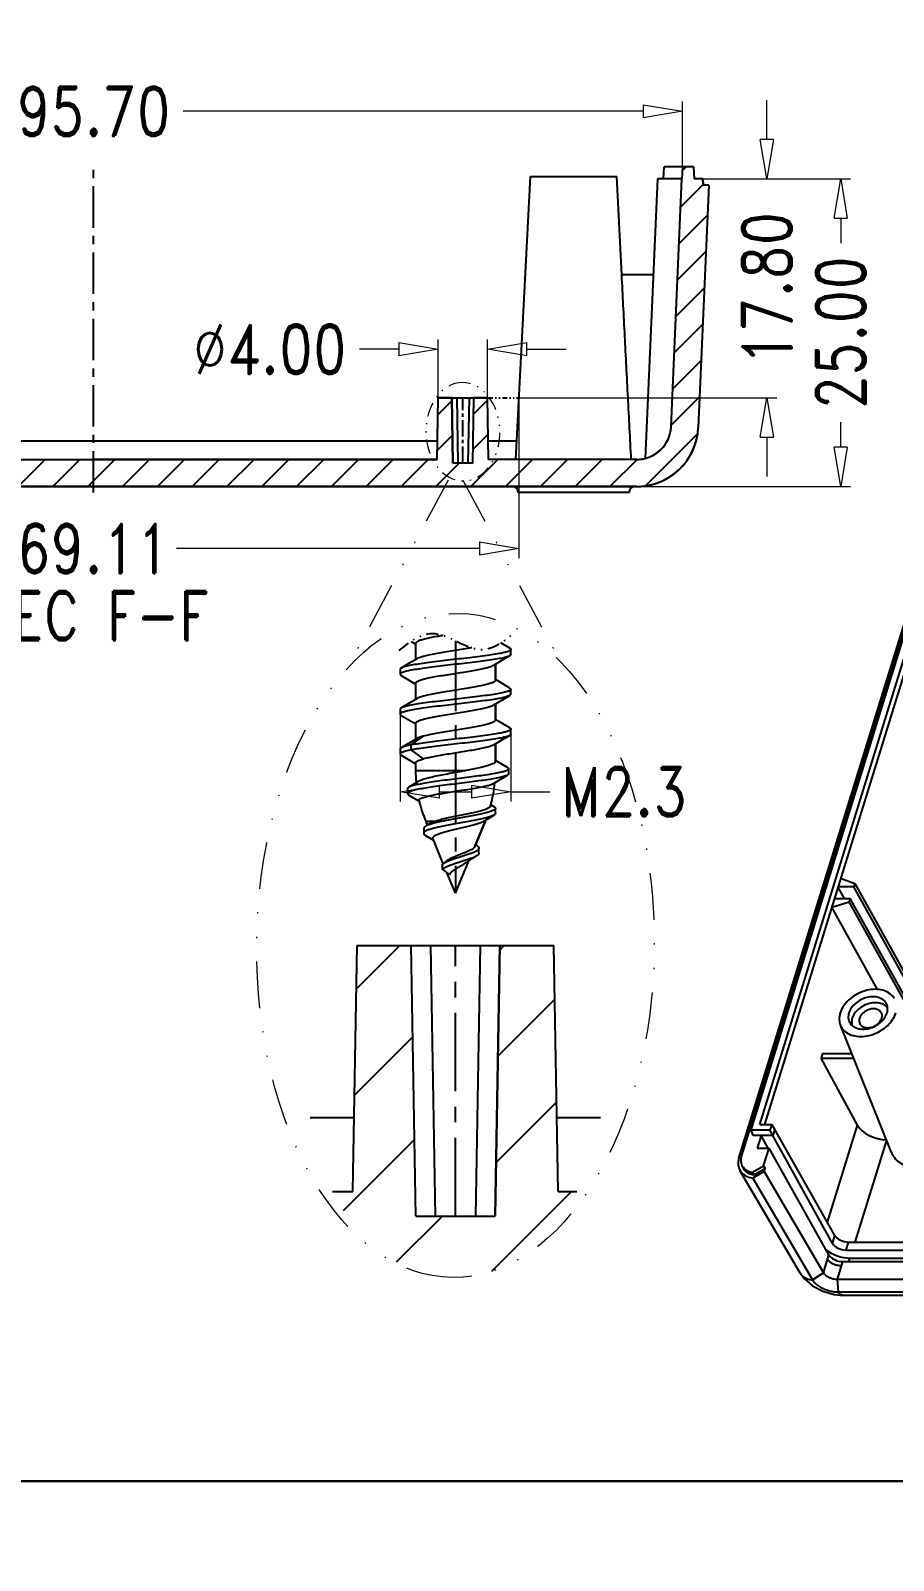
# Model space of a CAD drawing. Header units: millimetres. Extents: x 780 to 1231, y 190 to 834.
# Drawn here: x 1073.1 to 1143.2, y 505.5 to 629.8 of the extents above; entities that cross this region are included whole.
import ezdxf
from ezdxf.enums import TextEntityAlignment as Align

# ---------------------------------------------------------------- set-up
doc = ezdxf.new("R2010")
doc.units = ezdxf.units.MM
doc.linetypes.add('CENTER', pattern=[50.8, 31.75, -6.35, 6.35, -6.35])
doc.linetypes.add('DIVIDE', pattern=[31.75, 12.7, -6.35, 0, -6.35, 0, -6.35])
doc.layers.add('06___PRT_ALL_SURFS', color=7, linetype='Continuous')
doc.layers.add('dim', color=3, linetype='Continuous', lineweight=9)
doc.layers.add('hatch', color=56, linetype='Continuous', lineweight=9)
doc.styles.add('LongTou', font='romand.shx', dxfattribs={"width": 0.8, "bigfont": 'whgdtxt.shx'})
doc.dimstyles.new('YanXiu', dxfattribs={"dimtxt": 2.5, "dimasz": 2.2, "dimexe": 1, "dimexo": 0, "dimgap": 0.66, "dimtad": 0, "dimzin": 1, "dimdsep": 46, "dimtxsty": 'LongTou', "dimblk": 'CLOSEDBLANK', "dimcen": 0, "dimclrd": 256, "dimclre": 131, "dimclrt": 42, "dimazin": 0, "dimtfac": 1, "dimtofl": 0, "dimtmove": 0, "dimatfit": 3, "dimldrblk": 'CLOSEDBLANK', "dimfxl": 1, "dimlwd": 5, "dimlwe": 5, "dimarcsym": 0})

# ---------------------------------------------------------------- blocks, each defined once
blk = doc.blocks.new('_ClosedBlank')
at = {"color": 0, "linetype": 'ByBlock', "lineweight": -2}
for p, q in [((-1, 0.167), (0, 0)), ((-1, 0.167), (-1, -0.167)), ((0, 0), (-1, -0.167))]:
    blk.add_line(p, q, dxfattribs=at)
blk = doc.blocks.new('*D385')
at = {"layer": 'Defpoints', "color": 0}
for p in [(16.74, -276.65), (1.79, -294.45), (21.93, -294.45)]:
    blk.add_point(p, dxfattribs=at)
at = {"layer": 'dim', "lineweight": 5}
for p, q in [((21.93, -273.45), (21.93, -270.25)), ((21.93, -297.65), (21.93, -300.85))]:
    blk.add_line(p, q, dxfattribs=at)
at = {"layer": 'dim', "color": 131, "lineweight": 5}
for p, q in [((16.74, -276.65), (22.73, -276.65)), ((1.79, -294.45), (22.73, -294.45))]:
    blk.add_line(p, q, dxfattribs=at)
at = {"layer": 'dim', "lineweight": 5, "xscale": 3.2, "yscale": 3.2, "zscale": 3.2}
for p, rotation in [((21.93, -276.65), 270), ((21.93, -294.45), 90)]:
    blk.add_blockref('_ClosedBlank', p, dxfattribs=dict(at, rotation=rotation))
at = {"layer": 'dim', "color": 42, "insert": (21.93, -285.55), "char_height": 4, "attachment_point": 5, "rotation": 90, "style": 'LongTou'}
blk.add_mtext('17.80', dxfattribs=at)
blk = doc.blocks.new('*D386')
at = {"layer": 'Defpoints', "color": 0}
for p in [(16.74, -276.65), (11.36, -301.65), (27.93, -301.65)]:
    blk.add_point(p, dxfattribs=at)
at = {"layer": 'dim', "color": 131, "lineweight": 5}
for p, q in [((16.74, -276.65), (28.73, -276.65)), ((11.36, -301.65), (28.73, -301.65))]:
    blk.add_line(p, q, dxfattribs=at)
at = {"layer": 'dim', "lineweight": 5}
for p, q in [((27.93, -279.85), (27.93, -281.88)), ((27.93, -298.45), (27.93, -296.43))]:
    blk.add_line(p, q, dxfattribs=at)
at = {"layer": 'dim', "lineweight": 5, "xscale": 3.2, "yscale": 3.2, "zscale": 3.2}
for p, rotation in [((27.93, -276.65), 90), ((27.93, -301.65), 270)]:
    blk.add_blockref('_ClosedBlank', p, dxfattribs=dict(at, rotation=rotation))
at = {"layer": 'dim', "color": 42, "insert": (27.93, -289.15), "char_height": 4, "attachment_point": 5, "rotation": 90, "style": 'LongTou'}
blk.add_mtext('25.00', dxfattribs=at)
blk = doc.blocks.new('*D384')
at = {"layer": 'Defpoints', "color": 0}
for p in [(15.09, -271.15), (-80.61, -275.65), (15.09, -275.65)]:
    blk.add_point(p, dxfattribs=at)
at = {"layer": 'dim', "color": 131, "lineweight": 5}
for p, q in [((-80.61, -275.65), (-80.61, -270.35)), ((15.09, -275.65), (15.09, -270.35))]:
    blk.add_line(p, q, dxfattribs=at)
at = {"layer": 'dim', "lineweight": 5}
for p, q in [((-77.41, -271.15), (-40.04, -271.15)), ((11.89, -271.15), (-25.49, -271.15))]:
    blk.add_line(p, q, dxfattribs=at)
at = {"layer": 'dim', "lineweight": 5, "xscale": 3.2, "yscale": 3.2, "zscale": 3.2, "rotation": 180}
blk.add_blockref('_ClosedBlank', (-80.61, -271.15), dxfattribs=at)
at = {"layer": 'dim', "lineweight": 5, "xscale": 3.2, "yscale": 3.2, "zscale": 3.2}
blk.add_blockref('_ClosedBlank', (15.09, -271.15), dxfattribs=at)
at = {"layer": 'dim', "color": 42, "insert": (-32.76, -271.15), "char_height": 4, "attachment_point": 5, "style": 'LongTou'}
blk.add_mtext('95.70', dxfattribs=at)
blk = doc.blocks.new('*D383')
at = {"layer": 'Defpoints', "color": 0}
for p in [(-67.32, -294.45), (1.79, -294.45), (1.79, -306.69)]:
    blk.add_point(p, dxfattribs=at)
at = {"layer": 'dim', "color": 131, "lineweight": 5}
for p, q in [((-67.32, -294.45), (-67.32, -307.49)), ((1.79, -294.45), (1.79, -307.49))]:
    blk.add_line(p, q, dxfattribs=at)
at = {"layer": 'dim', "lineweight": 5}
for p, q in [((-64.12, -306.69), (-39.5, -306.69)), ((-1.41, -306.69), (-26.02, -306.69))]:
    blk.add_line(p, q, dxfattribs=at)
at = {"layer": 'dim', "lineweight": 5, "xscale": 3.2, "yscale": 3.2, "zscale": 3.2, "rotation": 180}
blk.add_blockref('_ClosedBlank', (-67.32, -306.69), dxfattribs=at)
at = {"layer": 'dim', "lineweight": 5, "xscale": 3.2, "yscale": 3.2, "zscale": 3.2}
blk.add_blockref('_ClosedBlank', (1.79, -306.69), dxfattribs=at)
at = {"layer": 'dim', "color": 42, "insert": (-32.76, -306.69), "char_height": 4, "attachment_point": 5, "style": 'LongTou'}
blk.add_mtext('69.11', dxfattribs=at)
blk = doc.blocks.new('*D380')
at = {"layer": 'Defpoints', "color": 0}
for p in [(-0.76, -290.49), (-4.76, -294.45), (-0.76, -294.45)]:
    blk.add_point(p, dxfattribs=at)
at = {"layer": 'dim', "color": 131, "lineweight": 5}
for p, q in [((-4.76, -294.45), (-4.76, -289.69)), ((-0.76, -294.45), (-0.76, -289.69))]:
    blk.add_line(p, q, dxfattribs=at)
at = {"layer": 'dim', "lineweight": 5}
for p, q in [((-7.96, -290.49), (-11.16, -290.49)), ((2.44, -290.49), (5.64, -290.49))]:
    blk.add_line(p, q, dxfattribs=at)
at = {"layer": 'dim', "lineweight": 5, "xscale": 3.2, "yscale": 3.2, "zscale": 3.2}
blk.add_blockref('_ClosedBlank', (-4.76, -290.49), dxfattribs=at)
at = {"layer": 'dim', "lineweight": 5, "xscale": 3.2, "yscale": 3.2, "zscale": 3.2, "rotation": 180}
blk.add_blockref('_ClosedBlank', (-0.76, -290.49), dxfattribs=at)
at = {"layer": 'dim', "color": 42, "insert": (-18.44, -290.49), "char_height": 4, "attachment_point": 5, "style": 'LongTou'}
blk.add_mtext('%%c4.00', dxfattribs=at)
blk = doc.blocks.new('*u313')
at = {"color": 7}
for p, q in [((-67.79, -55.07), (-29.55, 68.67)), ((-29.26, 69), (-67.5, -54.77)), ((-66.38, -51.78), (-29.6, 67.24)), ((-65.36, -51.14), (-28.97, 66.6)), ((-28.63, 65.94), (-64.81, -51.14)), ((-55.98, -22.54), (-54.33, -23.17)), ((-55.55, -24.89), (-56.29, -23.56)), ((-54.45, -23.56), (-56.29, -23.56)), ((-54.33, -23.17), (-54.45, -23.56)), ((-46.6, -37.68), (-54.45, -23.56)), ((-54.33, -23.17), (-46.48, -37.29)), ((-57.02, -25.91), (-54.98, -25.28)), ((-51.7, -35.48), (-57.02, -25.91)), ((-56.7, -24.89), (-54.86, -24.89)), ((-54.86, -24.89), (-54.98, -25.28)), ((-47.14, -39.4), (-54.98, -25.28)), ((-47.02, -39.01), (-54.86, -24.89)), ((-50.09, -54.4), (-56.01, -39.61)), ((-58.08, -42.9), (-58.24, -43.45)), ((-54.03, -51.24), (-58.24, -43.45)), ((-58.24, -43.45), (-54.48, -43.45)), ((-58.08, -42.9), (-54.7, -42.9)), ((-65.36, -51.14), (-63.98, -51.14)), ((-63.98, -51.14), (-64.18, -51.78)), ((-63.61, -51.72), (-63.98, -51.14)), ((-57.51, -62.51), (-54.03, -51.24)), ((-66.14, -52.44), (-66.38, -51.78)), ((-66.38, -51.78), (-64.18, -51.78)), ((-63.84, -52.44), (-66.14, -52.44)), ((-65.22, -52.44), (-65.67, -53.89)), ((-64.41, -53.89), (-65.22, -52.44)), ((-63.84, -52.44), (-64.18, -51.78)), ((-63.61, -51.72), (-63.84, -52.44)), ((-56.93, -64.96), (-63.84, -52.44)), ((-56.65, -64.05), (-63.61, -51.72)), ((-50.66, -52.98), (-54.32, -64.81)), ((-65.67, -53.89), (-64.29, -53.89)), ((-64.92, -55.94), (-64.29, -53.89)), ((-57.34, -66.31), (-64.29, -53.89)), ((-60.72, -68.36), (-67.67, -56.5)), ((-66.22, -56.7), (-64.92, -55.94)), ((-66.22, -56.7), (-66.07, -57.03)), ((-64.86, -56.62), (-66.16, -57.4)), ((-64.75, -56.26), (-66.07, -57.03)), ((-64.92, -55.94), (-64.75, -56.26)), ((-64.86, -56.62), (-64.75, -56.26)), ((-64.86, -56.62), (-57.98, -68.38)), ((-66.16, -57.4), (-59.26, -69.2)), ((-56.93, -64.96), (-56.65, -64.05)), ((-55.35, -65.74), (-55.07, -64.81)), ((-55.35, -65.74), (24.5, -65.74)), ((-55.07, -64.81), (24.08, -64.81)), ((-57.98, -68.38), (-57.34, -66.31)), ((-57.97, -68.4), (-57.49, -66.83)), ((-55.77, -67.08), (-56.4, -69.11)), ((-55.77, -67.08), (25.11, -67.08)), ((-55.02, -67.08), (-54.9, -66.67)), ((-54.9, -66.67), (24.93, -66.67)), ((-57.98, -68.38), (-59.26, -69.2)), ((-59.26, -69.2), (-59.24, -69.23)), ((-57.97, -68.39), (-59.24, -69.23)), ((-57.98, -68.38), (-57.97, -68.4)), ((-56.4, -69.11), (24.89, -69.11)), ((-56.4, -69.11), (-56.28, -70.6)), ((-56.74, -70.91), (-55.7, -71)), ((-56.28, -70.6), (25, -70.6)), ((25.58, -71), (-55.7, -71))]:
    blk.add_line(p, q, dxfattribs=at)
blk.add_lwpolyline([(-60.72, -68.36), (-60.22, -69.06), (-59.25, -69.9), (-58.06, -70.53), (-56.74, -70.91)], dxfattribs=at)
blk.add_arc((-53.42, -39.29), 1.28, 184.2115, 198.2831, dxfattribs=at)
for centre, major_axis, ratio, start_param, end_param in [((-51.49, -51.16), (2.67, -0.85), 0.582589, -2.598231, -1.083614), ((-65.02, -55.07), (2.7, 1.32), 0.720565, 2.545111, 3.964223), ((-55.75, -64.93), (2.67, -0.83), 0.575058, -2.193142, -1.074696), ((-55.75, -64.93), (1.24, -0.39), 0.575058, -2.601859, -1.074696), ((-55.47, -64.01), (1.24, -0.38), 0.566235, -2.60586, -1.078696), ((-56.17, -66.27), (1.24, -0.38), 0.570021, -2.604175, -1.077012)]:
    blk.add_ellipse(centre, major_axis=major_axis, ratio=ratio, start_param=start_param, end_param=end_param, dxfattribs=at)
for points, start_tangent, end_tangent in [([(-49.73, -36.54), (-50.06, -36.13), (-50.7, -35.7), (-51.51, -35.48), (-52.43, -35.48), (-53.38, -35.7), (-54.28, -36.13), (-55.06, -36.72), (-55.67, -37.43), (-56.03, -38.2)], (-0.508086, 0.861306), (-0.295247, -0.955421)), ([(-50.6, -37.29), (-50.68, -37.09), (-51.04, -36.68), (-51.58, -36.41), (-52.23, -36.32), (-52.94, -36.41), (-53.64, -36.68), (-54.26, -37.09), (-54.73, -37.62), (-55.02, -38.2)], (-0.323128, 0.946355), (-0.295247, -0.955421)), ([(-50.74, -37.41), (-50.8, -37.35), (-51.32, -37.1), (-51.95, -37.01), (-52.63, -37.1), (-53.3, -37.35), (-53.9, -37.76), (-54.36, -38.26), (-54.64, -38.82)], (-0.755638, 0.654989), (-0.295247, -0.955421)), ([(-50.6, -38.2), (-50.53, -37.62), (-50.6, -37.29)], (0.295247, 0.955421), (-0.323128, 0.946355)), ([(-56.03, -38.2), (-56.14, -38.97), (-56.01, -39.61)], (-0.295247, -0.955421), (0.371147, -0.928574)), ([(-56.01, -39.61), (-55.98, -39.68), (-55.56, -40.27), (-54.92, -40.69), (-54.11, -40.91), (-53.19, -40.91), (-52.24, -40.69), (-51.34, -40.27), (-50.56, -39.68), (-49.96, -38.97), (-49.59, -38.2)], (0.371147, -0.928574), (0.295247, 0.955421)), ([(-55.02, -38.2), (-55.09, -38.78), (-54.94, -39.3), (-54.89, -39.39)], (-0.295247, -0.955421), (0.551043, -0.834477)), ([(-54.89, -39.39), (-54.58, -39.72), (-54.05, -39.99), (-53.39, -40.08), (-52.68, -39.99), (-51.98, -39.72), (-51.36, -39.3), (-51.04, -38.98)], (0.551043, -0.834477), (0.645357, 0.763881)), ([(-54.64, -38.82), (-54.7, -39.38)], (-0.295247, -0.955421), (0.074157, -0.997247)), ([(-53.8, -38.82), (-53.83, -39.19), (-53.76, -39.44)], (-0.295247, -0.955421), (0.438903, -0.898535)), ([(-51.25, -38.2), (-51.3, -38.11), (-51.57, -37.87), (-51.95, -37.74), (-52.39, -37.74), (-52.86, -37.87), (-53.27, -38.11), (-53.6, -38.45), (-53.8, -38.82)], (-0.438903, 0.898535), (-0.295247, -0.955421)), ([(-53.76, -39.44), (-53.71, -39.53), (-53.45, -39.77), (-53.06, -39.9), (-52.62, -39.9), (-52.15, -39.77), (-51.74, -39.53), (-51.41, -39.19), (-51.22, -38.82)], (0.438903, -0.898535), (0.295247, 0.955421)), ([(-51.22, -38.82), (-51.18, -38.45), (-51.25, -38.2)], (0.295247, 0.955421), (-0.438903, 0.898535)), ([(-51.04, -38.98), (-50.89, -38.78), (-50.6, -38.2)], (0.645357, 0.763881), (0.295247, 0.955421)), ([(-50.52, -37.65), (-50.74, -37.41)], (-0.566719, 0.823911), (-0.755638, 0.654989)), ([(-67.5, -54.77), (-67.57, -55.11), (-67.57, -55.44), (-67.5, -55.75), (-67.49, -55.78)], (-0.295247, -0.955421), (0.371636, -0.928379)), ([(-50.09, -54.4), (-49.98, -54.64), (-49.45, -55.32), (-48.77, -55.79)], (0.370865, -0.928687), (0.89594, -0.444174)), ([(-67.49, -55.78), (-67.36, -56.02), (-67.15, -56.26), (-66.89, -56.46), (-66.58, -56.61), (-66.22, -56.7)], (0.371636, -0.928379), (0.986308, -0.164913)), ([(-66.07, -57.03), (-66.43, -56.94), (-66.75, -56.79), (-67.02, -56.59), (-67.23, -56.35), (-67.36, -56.11)], (-0.987154, 0.159775), (-0.371629, 0.928381)), ([(-57.5, -66.81), (-57.49, -66.82), (-57.49, -66.83)], (0.519632, -0.85439), (0.602098, -0.798422)), ([(-57.49, -66.83), (-57.29, -67.05), (-57.01, -67.25), (-56.66, -67.41), (-56.28, -67.51), (-55.91, -67.54)], (0.5423, -0.840185), (1, 0.000101)), ([(-60.72, -68.36), (-60.45, -68.7), (-59.92, -69.05), (-59.24, -69.23)], (0.507671, -0.861551), (0.994131, -0.108187)), ([(-59.24, -69.23), (-58.94, -69.59), (-58.53, -69.92), (-58.02, -70.2), (-57.45, -70.42), (-56.86, -70.55), (-56.28, -70.6)], (0.530869, -0.847454), (0.999998, 0.001835)), ([(-57.97, -68.4), (-57.78, -68.62), (-57.49, -68.82), (-57.14, -68.98), (-56.76, -69.08), (-56.4, -69.11)], (0.54557, -0.838065), (0.999999, -0.001414)), ([(-55.7, -70.99), (-55.97, -70.91), (-56.28, -70.6)], (-0.999792, 0.020413), (-0.561591, 0.827415))]:
    blk.add_spline(points, degree=3, dxfattribs=dict(at, start_tangent=start_tangent, end_tangent=end_tangent))
blk = doc.blocks.new('*D26')
at = {"layer": 'Defpoints', "color": 0}
for p in [(-4.5, 19), (4.5, 17.38), (4.5, 12.5)]:
    blk.add_point(p, dxfattribs=at)
at = {"layer": 'dim', "color": 131, "lineweight": 5}
for p, q in [((-4.5, 19), (-4.5, 11.7)), ((4.5, 17.38), (4.5, 11.7))]:
    blk.add_line(p, q, dxfattribs=at)
at = {"layer": 'dim', "lineweight": 5}
for p, q in [((-1.3, 12.5), (1.3, 12.5)), ((4.5, 12.5), (7.7, 12.5))]:
    blk.add_line(p, q, dxfattribs=at)
at = {"layer": 'dim', "lineweight": 5, "xscale": 3.2, "yscale": 3.2, "zscale": 3.2, "rotation": 180}
blk.add_blockref('_ClosedBlank', (-4.5, 12.5), dxfattribs=at)
at = {"layer": 'dim', "lineweight": 5, "xscale": 3.2, "yscale": 3.2, "zscale": 3.2}
blk.add_blockref('_ClosedBlank', (4.5, 12.5), dxfattribs=at)
at = {"layer": 'dim', "color": 42, "insert": (13.68, 12.5), "char_height": 4, "attachment_point": 5, "style": 'LongTou'}
blk.add_mtext('M2.3', dxfattribs=at)
blk = doc.blocks.new('*u1')
at = {"color": 7, "linetype": 'Continuous'}
for p, q in [((-1.003, 5.684), (-0.966, 5.662)), ((-0.966, 5.662), (-0.9, 5.622)), ((-0.9, 5.642), (-0.9, 5.278)), ((1.226, 5.534), (1.024, 5.654)), ((1.25, 5.394), (1.25, 5.506)), ((-1.25, 5.056), (-1.25, 4.944)), ((-1.226, 4.916), (-0.966, 4.762)), ((0.9, 5.172), (0.9, 4.808)), ((0.9, 4.808), (0.9, 5.172)), ((-0.966, 4.762), (-0.9, 4.722)), ((-0.9, 4.742), (-0.9, 4.378)), ((0.968, 4.787), (0.9, 4.828)), ((1.226, 4.634), (0.968, 4.787)), ((1.226, 4.634), (1.25, 4.606)), ((1.25, 4.494), (1.226, 4.466)), ((1.25, 4.494), (1.25, 4.606)), ((-1.25, 4.156), (-1.25, 4.044)), ((0.9, 4.272), (0.9, 3.908)), ((0.9, 3.908), (0.9, 4.272)), ((-1.226, 4.016), (-0.966, 3.862)), ((-0.966, 3.862), (-0.9, 3.822)), ((-0.9, 3.842), (-0.9, 3.477)), ((0.968, 3.887), (0.9, 3.928)), ((1.226, 3.734), (0.968, 3.887)), ((-1, 3.348), (-0.72, 3.55)), ((1.25, 3.594), (1.25, 3.706)), ((-1.249, 3.257), (-1.249, 3.144)), ((-1.225, 3.116), (-0.965, 2.963)), ((-1, 3.236), (-1, 3.348)), ((-0.72, 3.034), (-1, 3.236)), ((0.9, 3.372), (0.9, 2.98)), ((0.9, 2.98), (0.9, 3.372)), ((-0.965, 2.963), (-0.9, 2.924)), ((-0.9, 2.942), (-0.9, 2.77)), ((-0.9, 2.77), (0.237, 2.77)), ((0.918, 2.992), (0.9, 3.003)), ((1.177, 2.838), (0.918, 2.992)), ((1.201, 2.697), (1.201, 2.809)), ((-0.844, 2.522), (-1.056, 2.394)), ((-1.082, 2.363), (-1.082, 2.25)), ((-1.054, 2.218), (-0.819, 2.079)), ((0.871, 1.952), (0.798, 1.998)), ((0.902, 1.803), (0.902, 1.916)), ((-0.716, 1.468), (-0.716, 1.356)), ((-0.47, 1.621), (-0.672, 1.621)), ((-0.672, 1.621), (-0.638, 1.54)), ((0.672, 1.621), (0.438, 1.058)), ((0.438, 1.058), (0.672, 1.621)), ((0.626, 1.621), (0.653, 1.636)), ((0.672, 1.621), (0.626, 1.621)), ((-0.674, 1.306), (-0.585, 1.253)), ((-0.585, 1.253), (-0.497, 1.199)), ((-0.276, 0.667), (-0.507, 1.225)), ((0.488, 1.078), (0.456, 1.1)), ((0, 0), (0.304, 0.735)), ((0.53, 0.91), (0.53, 1.022)), ((-0.293, 0.544), (-0.293, 0.656)), ((-0.135, 0.425), (-0.293, 0.544)), ((0, 0), (-0.195, 0.47))]:
    blk.add_line(p, q, dxfattribs=at)
at = {"color": 1, "linetype": 'CENTER', "ltscale": 0.05}
blk.add_line((0, 5.702), (0, 0), dxfattribs=at)
at = {"color": 7, "linetype": 'Continuous'}
for points in [[(-0.868, 5.297), (-1.102, 5.158), (-1.226, 5.084)], [(0.868, 5.153), (1.1, 5.291), (1.226, 5.366)], [(-0.868, 4.397), (-1.102, 4.258), (-1.226, 4.184)], [(0.868, 4.253), (1.1, 4.391), (1.226, 4.466)], [(-0.867, 3.497), (-1.101, 3.358), (-1.225, 3.285)], [(0.868, 3.353), (1.1, 3.491), (1.226, 3.566)], [(0.86, 2.481), (1.049, 2.593), (1.176, 2.668)], [(0.653, 1.636), (0.783, 1.713), (0.868, 1.764)], [(-0.588, 1.571), (-0.628, 1.546), (-0.68, 1.513)], [(-0.209, 0.722), (-0.226, 0.708), (-0.281, 0.665)], [(0.239, 0.691), (0.271, 0.713), (0.377, 0.782), (0.474, 0.843)]]:
    blk.add_lwpolyline(points, dxfattribs=at)
for centre, radius, start, end in [((2.1, 2.77), 3, 180, 185.2251), ((-2.1, 2.77), 3, 344.5226, 354.788), ((-2.1, 2.77), 3, 344.5226, 354.7797), ((2.1, 2.77), 3, 192.9989, 202.5), ((2.1, 2.77), 3, 192.9989, 202.5), ((-2.1, 2.77), 3, 337.5, 338.1966), ((-0.105, 0.393), 0.323, 122.9173, 125.5595)]:
    blk.add_arc(centre, radius, start, end, dxfattribs=at)
at = {"color": 2, "linetype": 'DIVIDE', "ltscale": 0.0212}
blk.add_spline([(-1.274, 5.482), (-0.529, 5.866), (0.599, 5.504), (1.345, 5.888)], degree=3, dxfattribs=at)
at = {"color": 7, "linetype": 'Continuous'}
for points, knots in [([(-0.281, 5.821), (-0.306, 5.817), (-0.382, 5.804), (-0.502, 5.782), (-0.635, 5.755), (-0.743, 5.729), (-0.825, 5.702), (-0.877, 5.678), (-0.9, 5.653), (-0.9, 5.642)], [1.0311842, 1.0311842, 1.0311842, 1.0311842, 1.1065827, 1.2618839, 1.3984426, 1.511498, 1.5974706, 1.6547391, 1.6872756, 1.6872756, 1.6872756, 1.6872756]), ([(0.367, 5.543), (0.335, 5.538), (0.241, 5.522), (0.085, 5.497), (-0.1, 5.467), (-0.28, 5.438), (-0.448, 5.409), (-0.597, 5.38), (-0.721, 5.352), (-0.808, 5.324), (-0.854, 5.306), (-0.868, 5.297)], [0.568929, 0.568929, 0.568929, 0.568929, 0.666635, 0.85484, 1.043739, 1.22814, 1.40167, 1.555991, 1.683809, 1.781723, 1.830648, 1.830648, 1.830648, 1.830648])]:
    blk.add_open_spline(points, degree=3, knots=knots, dxfattribs=at)
for points, start_tangent, end_tangent in [([(1.227, 5.537), (1.246, 5.518), (1.247, 5.507)], (0.8913, -0.453415), (-0.080571, -0.996749)), ([(1.228, 5.363), (1.189, 5.349), (1.088, 5.32), (0.945, 5.292), (0.764, 5.263), (0.554, 5.234), (0.321, 5.206), (0.075, 5.177), (-0.173, 5.149), (-0.415, 5.12), (-0.64, 5.092), (-0.84, 5.063), (-1.007, 5.035), (-1.134, 5.006), (-1.215, 4.978), (-1.249, 4.949), (-1.249, 4.944)], (-0.84126, -0.540631), (0.199754, -0.979846)), ([(1.247, 5.507), (1.242, 5.49), (1.189, 5.461), (1.088, 5.433), (0.945, 5.404), (0.764, 5.376), (0.554, 5.347), (0.321, 5.318), (0.075, 5.29), (-0.173, 5.261), (-0.415, 5.233), (-0.64, 5.204), (-0.84, 5.176), (-1.007, 5.147), (-1.134, 5.119), (-1.215, 5.09), (-1.226, 5.085)], (-0.080571, -0.996749), (-0.884126, -0.467249)), ([(1.247, 5.394), (1.242, 5.377), (1.228, 5.363)], (-0.080571, -0.996749), (-0.84126, -0.540631)), ([(-1.226, 5.085), (-1.249, 5.061), (-1.249, 5.056)], (-0.884126, -0.467249), (0.199754, -0.979846)), ([(-1.249, 4.944), (-1.233, 4.92), (-1.227, 4.915)], (0.199754, -0.979846), (0.792451, -0.609935)), ([(-0.9, 4.742), (-0.881, 4.771), (-0.823, 4.801), (-0.73, 4.831), (-0.606, 4.861), (-0.455, 4.891), (-0.284, 4.921), (-0.102, 4.95), (0.085, 4.98), (0.271, 5.01), (0.445, 5.041), (0.596, 5.07), (0.723, 5.1), (0.82, 5.131), (0.868, 5.153)], (0, 1), (0.844002, 0.536341)), ([(1.25, 4.606), (1.25, 4.605), (1.222, 4.576), (1.146, 4.548), (1.025, 4.519), (0.863, 4.49), (0.667, 4.462), (0.445, 4.433), (0.204, 4.405), (-0.044, 4.376), (-0.29, 4.348), (-0.525, 4.319), (-0.739, 4.291), (-0.924, 4.262), (-1.073, 4.233), (-1.179, 4.205), (-1.228, 4.186)], (0.095189, -0.995459), (-0.798437, -0.602078)), ([(0.9, 4.808), (0.881, 4.779), (0.823, 4.749), (0.73, 4.719), (0.606, 4.689), (0.454, 4.659), (0.283, 4.629), (0.101, 4.599), (-0.085, 4.57), (-0.271, 4.539), (-0.445, 4.509), (-0.597, 4.479), (-0.723, 4.45), (-0.82, 4.419), (-0.868, 4.397)], (0, -1), (-0.844036, -0.536286)), ([(1.226, 4.466), (1.222, 4.464), (1.146, 4.435), (1.025, 4.406), (0.863, 4.378), (0.667, 4.349), (0.445, 4.321), (0.204, 4.292), (-0.044, 4.264), (-0.29, 4.235), (-0.525, 4.207), (-0.739, 4.178), (-0.924, 4.15), (-1.073, 4.121), (-1.179, 4.092), (-1.238, 4.064), (-1.248, 4.043)], (-0.853014, -0.521887), (-0.178539, -0.983933)), ([(-1.228, 4.186), (-1.238, 4.176), (-1.248, 4.156)], (-0.798437, -0.602078), (-0.178539, -0.983933)), ([(-0.9, 3.842), (-0.88, 3.872), (-0.82, 3.902), (-0.723, 3.933), (-0.597, 3.963), (-0.445, 3.993), (-0.271, 4.023), (-0.085, 4.053), (0.101, 4.083), (0.283, 4.113), (0.454, 4.142), (0.606, 4.172), (0.73, 4.202), (0.823, 4.232), (0.868, 4.253)], (0, 1), (0.845211, 0.534432)), ([(-1.248, 4.043), (-1.248, 4.035), (-1.227, 4.014)], (-0.178539, -0.983933), (0.897965, -0.440066)), ([(0.9, 3.908), (0.881, 3.879), (0.823, 3.849), (0.731, 3.819), (0.609, 3.79), (0.458, 3.76), (0.285, 3.73), (0.101, 3.699), (-0.084, 3.67), (-0.268, 3.64), (-0.442, 3.61), (-0.595, 3.58), (-0.72, 3.55)], (0, -1), (-0.966561, -0.256437)), ([(1.247, 3.706), (1.243, 3.691), (1.192, 3.662), (1.094, 3.634), (0.953, 3.605), (0.773, 3.577), (0.564, 3.548), (0.332, 3.52), (0.086, 3.491), (-0.162, 3.463), (-0.404, 3.434), (-0.631, 3.406), (-0.832, 3.377), (-1, 3.348)], (-0.034951, -0.999389), (-0.98224, -0.187629)), ([(1.228, 3.563), (1.192, 3.55), (1.094, 3.521), (0.953, 3.493), (0.773, 3.464), (0.564, 3.436), (0.332, 3.407), (0.086, 3.379), (-0.162, 3.35), (-0.404, 3.322), (-0.631, 3.293), (-0.832, 3.264), (-1, 3.236)], (-0.859523, -0.511096), (-0.98224, -0.187629)), ([(-0.72, 3.55), (-0.797, 3.527), (-0.854, 3.504), (-0.867, 3.497)], (-0.966561, -0.256437), (-0.865166, -0.501486)), ([(1.228, 3.737), (1.245, 3.72), (1.247, 3.706)], (0.881473, -0.472234), (-0.034951, -0.999389)), ([(1.247, 3.594), (1.243, 3.579), (1.228, 3.563)], (-0.034951, -0.999389), (-0.859523, -0.511096)), ([(-1.225, 3.286), (-1.247, 3.264), (-1.247, 3.257)], (-0.896045, -0.443963), (0.184203, -0.982888)), ([(-1, 3.236), (-1.127, 3.208), (-1.21, 3.18), (-1.247, 3.152), (-1.247, 3.145)], (-0.98224, -0.187629), (0.184203, -0.982888)), ([(-1.247, 3.145), (-1.236, 3.124), (-1.226, 3.115)], (0.184203, -0.982888), (0.800965, -0.598711)), ([(-1, 3.348), (-1.127, 3.32), (-1.21, 3.292), (-1.225, 3.286)], (-0.98224, -0.187629), (-0.896045, -0.443963)), ([(0.868, 3.353), (0.834, 3.337), (0.755, 3.309), (0.647, 3.282), (0.516, 3.254), (0.365, 3.227), (0.201, 3.199), (0.03, 3.171), (-0.142, 3.144), (-0.309, 3.116), (-0.465, 3.089), (-0.604, 3.061), (-0.72, 3.034)], (-0.850579, -0.525847), (-0.966561, -0.256437)), ([(1.199, 2.81), (1.188, 2.788), (1.131, 2.76), (1.032, 2.732), (0.894, 2.704), (0.723, 2.676), (0.527, 2.648), (0.313, 2.62), (0.089, 2.592), (-0.135, 2.564), (-0.351, 2.536), (-0.55, 2.508), (-0.726, 2.48), (-0.872, 2.452), (-0.982, 2.424), (-1.052, 2.396), (-1.056, 2.394)], (-0.179769, -0.983709), (-0.872861, -0.487969)), ([(-0.9, 2.942), (-0.9, 2.944), (-0.878, 2.974), (-0.817, 3.004), (-0.72, 3.034)], (-0.057492, 0.998346), (0.966561, 0.256437)), ([(0.237, 2.77), (0.052, 2.735), (-0.135, 2.701), (-0.315, 2.667), (-0.482, 2.633), (-0.627, 2.599), (-0.744, 2.565), (-0.828, 2.531), (-0.845, 2.523)], (-0.982642, -0.185511), (-0.878056, -0.478558)), ([(0.9, 2.98), (0.885, 2.95), (0.838, 2.92), (0.762, 2.89), (0.662, 2.861), (0.538, 2.831), (0.394, 2.8), (0.237, 2.77)], (0, -1), (-0.982642, -0.185511)), ([(1.177, 2.839), (1.199, 2.816), (1.199, 2.81)], (0.891074, -0.453859), (-0.179769, -0.983709)), ([(1.177, 2.666), (1.131, 2.648), (1.032, 2.62), (0.894, 2.592), (0.723, 2.564), (0.527, 2.536), (0.313, 2.508), (0.089, 2.48), (-0.135, 2.452), (-0.351, 2.424), (-0.55, 2.396), (-0.726, 2.368), (-0.872, 2.34), (-0.982, 2.312), (-1.052, 2.284), (-1.082, 2.256), (-1.081, 2.25)], (-0.813108, -0.582113), (0.152597, -0.988289)), ([(-0.823, 2.095), (-0.811, 2.122), (-0.762, 2.151), (-0.678, 2.178), (-0.565, 2.206), (-0.424, 2.234), (-0.259, 2.262), (-0.083, 2.29), (0.095, 2.318), (0.274, 2.346), (0.444, 2.374), (0.593, 2.402), (0.715, 2.43), (0.808, 2.458), (0.86, 2.481)], (-0.224932, 0.974374), (0.848753, 0.52879)), ([(1.199, 2.697), (1.188, 2.676), (1.177, 2.666)], (-0.179769, -0.983709), (-0.813108, -0.582113)), ([(-1.056, 2.394), (-1.082, 2.368), (-1.081, 2.363)], (-0.872861, -0.487969), (0.152597, -0.988289)), ([(-1.081, 2.25), (-1.069, 2.228), (-1.055, 2.216)], (0.152597, -0.988289), (0.836891, -0.54737)), ([(0.868, 1.763), (0.864, 1.761), (0.793, 1.732), (0.69, 1.702), (0.561, 1.672), (0.412, 1.642), (0.249, 1.613), (0.081, 1.583), (-0.086, 1.553), (-0.244, 1.524), (-0.387, 1.494), (-0.509, 1.464), (-0.605, 1.435), (-0.672, 1.405), (-0.709, 1.375), (-0.715, 1.356)], (-0.890677, -0.454637), (-0.057699, -0.998334)), ([(0.9, 1.916), (0.898, 1.903), (0.864, 1.874), (0.793, 1.844), (0.69, 1.814), (0.561, 1.785), (0.412, 1.755), (0.249, 1.725), (0.081, 1.696), (-0.086, 1.666), (-0.244, 1.636), (-0.387, 1.606), (-0.509, 1.577), (-0.605, 1.547), (-0.636, 1.535)], (0.056032, -0.998429), (-0.917867, -0.396889)), ([(0.791, 1.969), (0.765, 1.937), (0.704, 1.904), (0.612, 1.872), (0.497, 1.841), (0.362, 1.809), (0.212, 1.777), (0.058, 1.746), (-0.093, 1.715), (-0.236, 1.684), (-0.363, 1.653), (-0.47, 1.621)], (-0.266858, -0.963736), (-0.950445, -0.310893)), ([(0.9, 1.803), (0.898, 1.791), (0.868, 1.763)], (0.056032, -0.998429), (-0.890677, -0.454637)), ([(0.872, 1.954), (0.895, 1.933), (0.9, 1.916)], (0.881666, -0.471873), (0.056032, -0.998429)), ([(-0.68, 1.513), (-0.709, 1.488), (-0.715, 1.468)], (-0.872058, -0.489403), (-0.057699, -0.998334)), ([(-0.636, 1.535), (-0.672, 1.517), (-0.68, 1.513)], (-0.917867, -0.396889), (-0.872058, -0.489403)), ([(-0.47, 1.621), (-0.557, 1.588), (-0.589, 1.571)], (-0.950445, -0.310893), (-0.842045, -0.539408)), ([(-0.507, 1.225), (-0.508, 1.256), (-0.483, 1.287), (-0.433, 1.319), (-0.36, 1.35), (-0.266, 1.38), (-0.156, 1.411), (-0.035, 1.441), (0.093, 1.472), (0.223, 1.502), (0.347, 1.532), (0.458, 1.562), (0.552, 1.592), (0.626, 1.621)], (-0.382683, 0.92388), (0.902047, 0.431637)), ([(-0.715, 1.356), (-0.714, 1.345), (-0.689, 1.316), (-0.674, 1.306)], (-0.057699, -0.998334), (0.856172, -0.516692)), ([(0.438, 1.058), (0.413, 1.024), (0.366, 0.991), (0.303, 0.957), (0.225, 0.923), (0.138, 0.888), (0.049, 0.852), (-0.036, 0.817), (-0.114, 0.781), (-0.178, 0.744), (-0.209, 0.722)], (-0.382683, -0.92388), (-0.769596, -0.638531)), ([(0.488, 1.078), (0.497, 1.072), (0.525, 1.042), (0.53, 1.022)], (0.836048, -0.548657), (0.02943, -0.999567)), ([(0.474, 0.843), (0.471, 0.841), (0.413, 0.811), (0.34, 0.781), (0.256, 0.752), (0.165, 0.722), (0.072, 0.692), (-0.019, 0.663), (-0.104, 0.633), (-0.18, 0.603), (-0.243, 0.573), (-0.293, 0.544)], (-0.853207, -0.521572), (-0.813171, -0.582024)), ([(0.53, 1.022), (0.529, 1.013), (0.51, 0.983), (0.471, 0.953), (0.413, 0.923), (0.34, 0.894), (0.256, 0.864), (0.165, 0.834), (0.072, 0.805), (-0.019, 0.775), (-0.104, 0.745), (-0.18, 0.716), (-0.243, 0.686)], (0.02943, -0.999567), (-0.886167, -0.463367)), ([(-0.135, 0.425), (-0.106, 0.466), (-0.061, 0.508), (-0.002, 0.548), (0.063, 0.587), (0.132, 0.626), (0.198, 0.665), (0.239, 0.691)], (0.427001, 0.904251), (0.822409, 0.568897)), ([(0.53, 0.91), (0.529, 0.9), (0.51, 0.87), (0.474, 0.843)], (0.02943, -0.999567), (-0.853207, -0.521572)), ([(-0.243, 0.686), (-0.28, 0.665)], (-0.886167, -0.463367), (-0.839137, -0.54392))]:
    blk.add_spline(points, degree=3, dxfattribs=dict(at, start_tangent=start_tangent, end_tangent=end_tangent))
blk = doc.blocks.new('u57')
at = {"color": 7}
for p, q in [((-8.349, -20), (-8, 0)), ((-8.349, -20), (-8, 0)), ((-8, 0), (8, 0)), ((-8, 0), (-3.6, 0)), ((-3.216, -22), (-3.6, 0)), ((-3.216, -22), (-3.6, 0)), ((-1.616, -22), (-2, 0)), ((2, 0), (1.616, -22)), ((3.6, 0), (3.216, -22)), ((3.216, -22), (3.6, 0)), ((3.6, 0), (8, 0)), ((8.349, -20), (8, 0)), ((8.349, -20), (8, 0)), ((-11.808, -14), (-8.244, -14)), ((8.244, -14), (11.768, -14)), ((-9.982, -20), (-8.349, -20)), ((-9.982, -20), (-8.349, -20)), ((8.349, -20), (9.862, -20)), ((8.349, -20), (9.862, -20)), ((-3.216, -22), (3.216, -22)), ((-3.216, -22), (3.216, -22))]:
    blk.add_line(p, q, dxfattribs=at)
at = {"color": 5}
for p, q in [((-8.062, -3.544), (-4.518, 0)), ((3.593, -0.374), (3.967, 0)), ((3.443, -9.01), (8.076, -4.376)), ((-8.213, -12.18), (-3.47, -7.437)), ((3.292, -17.646), (8.222, -12.716)), ((-9.094, -21.547), (-3.325, -15.777)), ((2.95, -26.473), (9.423, -20)), ((-4.789, -25.726), (-1.062, -22))]:
    blk.add_line(p, q, dxfattribs=at)
at = {"color": 1, "linetype": 'CENTER', "ltscale": 0.2}
blk.add_line((0, -22), (0, 0), dxfattribs=at)
at = {"layer": 'hatch', "color": 4, "linetype": 'DIVIDE', "ltscale": 0.3}
for p, q in [((-0.59, 37.837), (-8.878, 22.413)), ((0.59, 37.837), (8.523, 23.072))]:
    blk.add_line(p, q, dxfattribs=at)
blk.add_ellipse((0, 0), major_axis=(-0.243, -26.998), ratio=0.5983533, dxfattribs=at)
at = {"xscale": 3.600000000000989, "yscale": 3.600000000001046, "zscale": 3.600000000001041}
blk.add_blockref('*u1', (0, 4.243), dxfattribs=at)
at = {"layer": 'dim'}
dim = blk.add_linear_dim(base=(4.5, 12.504), p1=(-4.5, 19.003), p2=(4.5, 17.383), text='M2.3', dimstyle='YanXiu', override={"dimtxt": 4, "dimasz": 3.2, "dimexe": 0.7996, "dimgap": 0.7996}, dxfattribs=at)
dim.commit()
dim.dimension.update_dxf_attribs({"geometry": '*D26', "text_midpoint": (13.681, 12.504)})
blk = doc.blocks.new('*u464')
h = blk.add_hatch()
h.set_pattern_fill('2', color=5, scale=2, angle=45, style=0, pattern_type=0)
h.set_pattern_definition([(45, (-404.7483, -52.4795), (-1.4142136, 1.4142136), [])])
edge = h.paths.add_edge_path()
edge.add_line((116.837, 80.87), (72.715, 80.87))
edge.add_line((72.715, 80.87), (72.715, 83.07))
edge.add_line((100.628, 83.07), (72.715, 83.07))
edge.add_line((100.628, 83.07), (100.715, 88.07))
edge.add_line((101.815, 88.07), (100.715, 88.07))
edge.add_line((101.908, 82.77), (101.815, 88.07))
edge.add_line((103.523, 82.77), (101.908, 82.77))
edge.add_line((103.523, 82.77), (103.615, 88.07))
edge.add_line((104.715, 88.07), (103.615, 88.07))
edge.add_line((104.802, 83.07), (104.715, 88.07))
edge.add_line((116.837, 83.07), (104.802, 83.07))
edge.add_spline(control_points=[(116.837, 83.07), (118.421, 83.07), (119.565, 84.165), (119.635, 85.748)], knot_values=[0, 0, 0, 0, 1, 1, 1, 1], weights=[1, 0.8149093, 0.8149093, 1], degree=3, periodic=0)
edge.add_line((119.635, 85.748), (120.513, 105.87))
edge.add_line((120.565, 106.87), (120.513, 105.87))
edge.add_line((121.461, 106.87), (120.565, 106.87))
edge.add_line((121.461, 106.87), (121.513, 105.87))
edge.add_line((122.215, 105.87), (121.513, 105.87))
edge.add_line((122.241, 105.37), (122.215, 105.87))
edge.add_line((122.693, 105.37), (122.241, 105.37))
edge.add_line((122.693, 105.37), (121.832, 85.652))
edge.add_spline(control_points=[(116.837, 80.87), (119.666, 80.87), (121.709, 82.826), (121.832, 85.652)], knot_values=[0, 0, 0, 0, 1, 1, 1, 1], weights=[1, 0.8149093, 0.8149093, 1], degree=3, periodic=0)
edge = h.paths.add_edge_path()
edge.add_line((72.715, 80.87), (72.715, 83.07))
edge.add_line((72.715, 80.87), (72.715, 83.07))
edge = h.paths.add_edge_path()
edge.add_line((28.593, 80.87), (72.715, 80.87))
edge.add_spline(control_points=[(28.593, 80.87), (25.765, 80.87), (23.721, 82.826), (23.598, 85.652)], knot_values=[0, 0, 0, 0, 1, 1, 1, 1], weights=[1, 0.8149093, 0.8149093, 1], degree=3, periodic=0)
edge.add_line((23.598, 85.652), (22.737, 105.37))
edge.add_line((22.737, 105.37), (23.189, 105.37))
edge.add_line((23.189, 105.37), (23.215, 105.87))
edge.add_line((23.215, 105.87), (23.917, 105.87))
edge.add_line((23.97, 106.87), (23.917, 105.87))
edge.add_line((23.97, 106.87), (24.865, 106.87))
edge.add_line((24.865, 106.87), (24.917, 105.87))
edge.add_line((25.796, 85.748), (24.917, 105.87))
edge.add_spline(control_points=[(25.796, 85.748), (25.865, 84.165), (27.009, 83.07), (28.593, 83.07)], knot_values=[0, 0, 0, 0, 1, 1, 1, 1], weights=[1, 0.8149093, 0.8149093, 1], degree=3, periodic=0)
edge.add_line((28.593, 83.07), (72.715, 83.07))
edge.add_line((72.715, 80.87), (72.715, 83.07))
at = {"color": 1, "linetype": 'CENTER', "ltscale": 0.106}
blk.add_line((72.715, 80.37), (72.715, 106.87), dxfattribs=at)
at = {"color": 7}
for p, q in [((107.01, 83.07), (108.215, 106.07)), ((108.215, 106.07), (115.215, 106.07)), ((115.634, 98.07), (115.215, 106.07)), ((118.511, 105.87), (117.519, 83.154)), ((120.513, 105.87), (118.511, 105.87)), ((119.015, 105.87), (119.068, 106.87)), ((121.461, 106.87), (119.068, 106.87)), ((119.635, 85.748), (120.513, 105.87)), ((119.635, 85.748), (120.513, 105.87)), ((120.565, 106.87), (120.513, 105.87)), ((120.565, 106.87), (120.513, 105.87)), ((121.461, 106.87), (120.565, 106.87)), ((121.461, 106.87), (121.513, 105.87)), ((121.461, 106.87), (121.513, 105.87)), ((122.215, 105.87), (121.513, 105.87)), ((122.215, 105.87), (121.513, 105.87)), ((122.241, 105.37), (122.215, 105.87)), ((122.215, 105.87), (122.241, 105.37)), ((122.693, 105.37), (121.832, 85.652)), ((122.693, 105.37), (121.832, 85.652)), ((122.693, 105.37), (122.241, 105.37)), ((122.693, 105.37), (122.241, 105.37)), ((118.171, 98.07), (115.619, 98.07)), ((100.628, 83.07), (100.715, 88.07)), ((100.628, 83.07), (100.715, 88.07)), ((101.815, 88.07), (100.715, 88.07)), ((100.715, 88.07), (104.715, 88.07)), ((101.908, 82.77), (101.815, 88.07)), ((101.815, 88.07), (101.908, 82.77)), ((102.215, 88.07), (102.308, 82.77)), ((103.215, 88.07), (103.123, 82.77)), ((103.523, 82.77), (103.615, 88.07)), ((103.523, 82.77), (103.615, 88.07)), ((104.715, 88.07), (103.615, 88.07)), ((104.802, 83.07), (104.715, 88.07)), ((104.802, 83.07), (104.715, 88.07)), ((44.776, 84.57), (100.654, 84.57)), ((104.776, 84.57), (107.088, 84.57)), ((28.593, 83.07), (72.715, 83.07)), ((28.593, 83.07), (100.628, 83.07)), ((100.628, 83.07), (72.715, 83.07)), ((103.523, 82.77), (101.908, 82.77)), ((103.523, 82.77), (101.908, 82.77)), ((116.837, 83.07), (104.802, 83.07)), ((116.837, 83.07), (104.802, 83.07)), ((28.593, 80.87), (72.715, 80.87)), ((28.593, 80.87), (116.837, 80.87)), ((116.837, 80.87), (72.715, 80.87)), ((116.216, 80.37), (107.215, 80.37))]:
    blk.add_line(p, q, dxfattribs=at)
at = {"color": 1, "linetype": 'CENTER', "ltscale": 0.0424}
blk.add_line((102.715, 82.77), (102.715, 88.07), dxfattribs=at)
at = {"color": 2, "linetype": 'DIVIDE', "ltscale": 0.03}
blk.add_line((104.772, 88.07), (107.272, 88.07), dxfattribs=at)
at = {"color": 7}
for centre, radius, start, end in [((116.837, 85.87), 2.8, 270, 357.5), ((116.837, 85.87), 5, 270, 357.5), ((106.715, 80.37), 0.5, 2, 90), ((116.715, 80.37), 0.5, 90, 178)]:
    blk.add_arc(centre, radius, start, end, dxfattribs=at)
for points, start_tangent, end_tangent in [([(116.387, 83.07), (116.129, 88.116), (115.873, 93.117), (115.619, 98.07)], (-0.0510435, 0.9986964), (-0.0512984, 0.9986834)), ([(116.837, 83.07), (116.868, 83.07), (116.898, 83.071), (116.929, 83.072), (116.959, 83.073), (116.99, 83.074), (117.021, 83.076), (117.052, 83.078), (117.083, 83.081), (117.114, 83.084), (117.145, 83.087), (117.177, 83.091), (117.208, 83.095), (117.24, 83.099), (117.271, 83.104), (117.303, 83.109), (117.335, 83.115), (117.366, 83.121), (117.398, 83.127), (117.43, 83.134), (117.462, 83.141), (117.494, 83.148), (117.525, 83.156), (117.557, 83.164), (117.589, 83.173), (117.621, 83.182), (117.653, 83.192), (117.685, 83.201), (117.716, 83.212), (117.748, 83.222), (117.78, 83.233), (117.811, 83.245), (117.843, 83.257), (117.874, 83.269), (117.906, 83.282), (117.937, 83.295), (117.968, 83.309), (117.999, 83.323), (118.03, 83.337), (118.061, 83.352), (118.092, 83.367), (118.123, 83.383), (118.153, 83.399), (118.184, 83.415), (118.214, 83.432), (118.244, 83.449), (118.274, 83.467), (118.303, 83.485), (118.333, 83.503), (118.362, 83.522), (118.391, 83.541), (118.42, 83.56), (118.449, 83.58), (118.477, 83.601), (118.505, 83.621), (118.533, 83.642), (118.561, 83.664), (118.589, 83.686), (118.616, 83.708), (118.643, 83.73), (118.67, 83.753), (118.696, 83.776), (118.722, 83.8), (118.748, 83.823), (118.773, 83.847), (118.799, 83.872), (118.824, 83.897), (118.848, 83.922), (118.872, 83.947), (118.896, 83.973), (118.92, 83.999), (118.943, 84.025), (118.966, 84.052), (118.989, 84.078), (119.011, 84.105), (119.033, 84.133), (119.054, 84.16), (119.076, 84.188), (119.096, 84.216), (119.117, 84.244), (119.137, 84.273), (119.156, 84.301), (119.176, 84.33), (119.195, 84.359), (119.213, 84.389), (119.231, 84.418), (119.249, 84.448), (119.266, 84.477), (119.283, 84.507), (119.3, 84.537), (119.316, 84.568), (119.331, 84.598), (119.347, 84.628), (119.362, 84.659), (119.376, 84.69), (119.39, 84.721), (119.404, 84.751), (119.417, 84.782), (119.43, 84.814), (119.443, 84.845), (119.455, 84.876), (119.466, 84.907), (119.478, 84.939), (119.489, 84.97), (119.499, 85.001), (119.509, 85.033), (119.519, 85.064), (119.528, 85.096), (119.537, 85.127), (119.545, 85.159), (119.553, 85.19), (119.561, 85.221), (119.568, 85.253), (119.575, 85.284), (119.582, 85.316), (119.588, 85.347), (119.594, 85.378), (119.599, 85.41), (119.604, 85.441), (119.609, 85.472), (119.613, 85.503), (119.617, 85.534), (119.62, 85.565), (119.624, 85.595), (119.627, 85.626), (119.629, 85.657), (119.631, 85.687), (119.633, 85.718), (119.635, 85.748)], (1, 0), (0.0436194, 0.9990482)), ([(116.837, 80.87), (116.891, 80.87), (116.946, 80.871), (117, 80.873), (117.055, 80.875), (117.11, 80.878), (117.165, 80.881), (117.221, 80.885), (117.276, 80.889), (117.332, 80.895), (117.388, 80.901), (117.444, 80.907), (117.5, 80.914), (117.556, 80.922), (117.612, 80.931), (117.669, 80.94), (117.726, 80.95), (117.782, 80.96), (117.839, 80.971), (117.896, 80.983), (117.952, 80.996), (118.009, 81.009), (118.066, 81.023), (118.123, 81.038), (118.18, 81.054), (118.237, 81.07), (118.293, 81.087), (118.35, 81.105), (118.407, 81.123), (118.464, 81.142), (118.52, 81.162), (118.577, 81.182), (118.633, 81.204), (118.689, 81.226), (118.745, 81.248), (118.801, 81.272), (118.857, 81.296), (118.912, 81.321), (118.968, 81.347), (119.023, 81.373), (119.078, 81.4), (119.133, 81.428), (119.187, 81.457), (119.241, 81.486), (119.295, 81.516), (119.349, 81.547), (119.402, 81.578), (119.455, 81.61), (119.508, 81.643), (119.56, 81.677), (119.612, 81.711), (119.664, 81.746), (119.715, 81.781), (119.766, 81.818), (119.816, 81.854), (119.866, 81.892), (119.916, 81.93), (119.965, 81.969), (120.013, 82.009), (120.062, 82.049), (120.109, 82.089), (120.156, 82.131), (120.203, 82.173), (120.249, 82.215), (120.295, 82.258), (120.34, 82.302), (120.384, 82.346), (120.428, 82.391), (120.472, 82.436), (120.514, 82.482), (120.556, 82.528), (120.598, 82.575), (120.639, 82.623), (120.679, 82.67), (120.719, 82.719), (120.758, 82.767), (120.797, 82.817), (120.834, 82.866), (120.871, 82.916), (120.908, 82.967), (120.944, 83.018), (120.979, 83.069), (121.013, 83.12), (121.047, 83.172), (121.08, 83.224), (121.112, 83.277), (121.144, 83.33), (121.175, 83.383), (121.205, 83.436), (121.234, 83.49), (121.263, 83.544), (121.291, 83.598), (121.319, 83.653), (121.345, 83.707), (121.371, 83.762), (121.396, 83.817), (121.421, 83.873), (121.445, 83.928), (121.468, 83.983), (121.49, 84.039), (121.511, 84.095), (121.532, 84.151), (121.552, 84.207), (121.572, 84.263), (121.59, 84.319), (121.608, 84.375), (121.626, 84.431), (121.642, 84.487), (121.658, 84.543), (121.673, 84.6), (121.687, 84.656), (121.701, 84.712), (121.714, 84.768), (121.727, 84.824), (121.738, 84.88), (121.749, 84.936), (121.759, 84.992), (121.769, 85.048), (121.778, 85.103), (121.786, 85.159), (121.794, 85.214), (121.801, 85.27), (121.807, 85.325), (121.813, 85.38), (121.818, 85.435), (121.823, 85.489), (121.827, 85.544), (121.83, 85.598), (121.832, 85.652)], (1, 0), (0.0436194, 0.9990482))]:
    blk.add_spline(points, degree=3, dxfattribs=dict(at, start_tangent=start_tangent, end_tangent=end_tangent))
at = {"layer": '06___PRT_ALL_SURFS', "color": 7}
for p, q in [((122.693, 105.37), (121.832, 85.652)), ((106.715, 80.87), (38.715, 80.87)), ((116.837, 80.87), (116.715, 80.87))]:
    blk.add_line(p, q, dxfattribs=at)
for start, end in [(343.85593, 357.5), (330.17366, 339.45038), (302.48977, 311.08294), (316.41639, 325.0096), (270, 283.64375), (288.04922, 297.32578)]:
    blk.add_arc((116.837, 85.87), 5, start, end, dxfattribs=at)
at = {"layer": 'Defpoints'}
for points in [[(-225.168, 321.999), (0, 321.999), (0, 0), (-225.168, 0)], [(0, 321.999), (225.168, 321.999), (225.168, 0), (0, 0)]]:
    blk.add_lwpolyline(points, close=True, dxfattribs=at)
at = {"layer": 'hatch', "color": 4, "linetype": 'DIVIDE', "ltscale": 0.09, "extrusion": (0, 0, -1)}
blk.add_ellipse((102.715, 85.32), major_axis=(-0.061, 4), ratio=0.75, dxfattribs=at)
at = {"xscale": 0.7000000000000028, "yscale": 0.6999999999999886, "zscale": 0.7}
blk.add_blockref('*u313', (172.588, 64.809), dxfattribs=at)
blk.add_blockref('u57', (102.113, 43.558))
at = {"layer": 'hatch', "color": 6, "style": 'LongTou', "width": 0.8}
blk.add_text('SEC F-F', height=4, dxfattribs=at).set_placement((72.715, 70.37), align=Align.MIDDLE)
at = {"layer": 'dim'}
for base, p1, p2, picture, middle in [((120.565, 111.37), (24.865, 106.87), (120.565, 106.87), '*D384', (72.715, 111.37)), ((107.272, 75.836), (38.159, 88.07), (107.272, 88.07), '*D383', (72.715, 75.836))]:
    dim = blk.add_linear_dim(base=base, p1=p1, p2=p2, dimstyle='YanXiu', override={"dimtxt": 4, "dimasz": 3.2, "dimexe": 0.7996, "dimgap": 0.7996}, dxfattribs=at)
    dim.commit()
    dim.dimension.update_dxf_attribs({"geometry": picture, "text_midpoint": middle, "insert": (105.477, 382.522)})
for base, p2, picture, middle in [((127.405, 88.07), (107.272, 88.07), '*D385', (127.405, 96.97)), ((133.405, 80.87), (116.837, 80.87), '*D386', (133.405, 93.37))]:
    dim = blk.add_linear_dim(base=base, p1=(122.215, 105.87), p2=p2, angle=90, dimstyle='YanXiu', override={"dimtxt": 4, "dimasz": 3.2, "dimexe": 0.7996, "dimgap": 0.7996}, dxfattribs=at)
    dim.commit()
    dim.dimension.update_dxf_attribs({"geometry": picture, "text_midpoint": middle, "insert": (105.477, 382.522)})
dim = blk.add_linear_dim(base=(104.715, 92.03), p1=(100.715, 88.07), p2=(104.715, 88.07), text='%%c<>', dimstyle='YanXiu', override={"dimtxt": 4, "dimasz": 3.2, "dimexe": 0.7996, "dimgap": 0.7996}, dxfattribs=at)
dim.commit()
dim.dimension.update_dxf_attribs({"geometry": '*D380', "text_midpoint": (87.039, 92.03), "dimtype": 128, "insert": (105.477, 382.522)})

msp = doc.modelspace()

# ---------------------------------------------------------------- block references
msp.add_blockref('*u464', (1005.47, 511.89))
at = {"rotation": 180}
msp.add_blockref('*u464', (1005.47, 511.89), dxfattribs=at)

doc.saveas('drawing.dxf')
